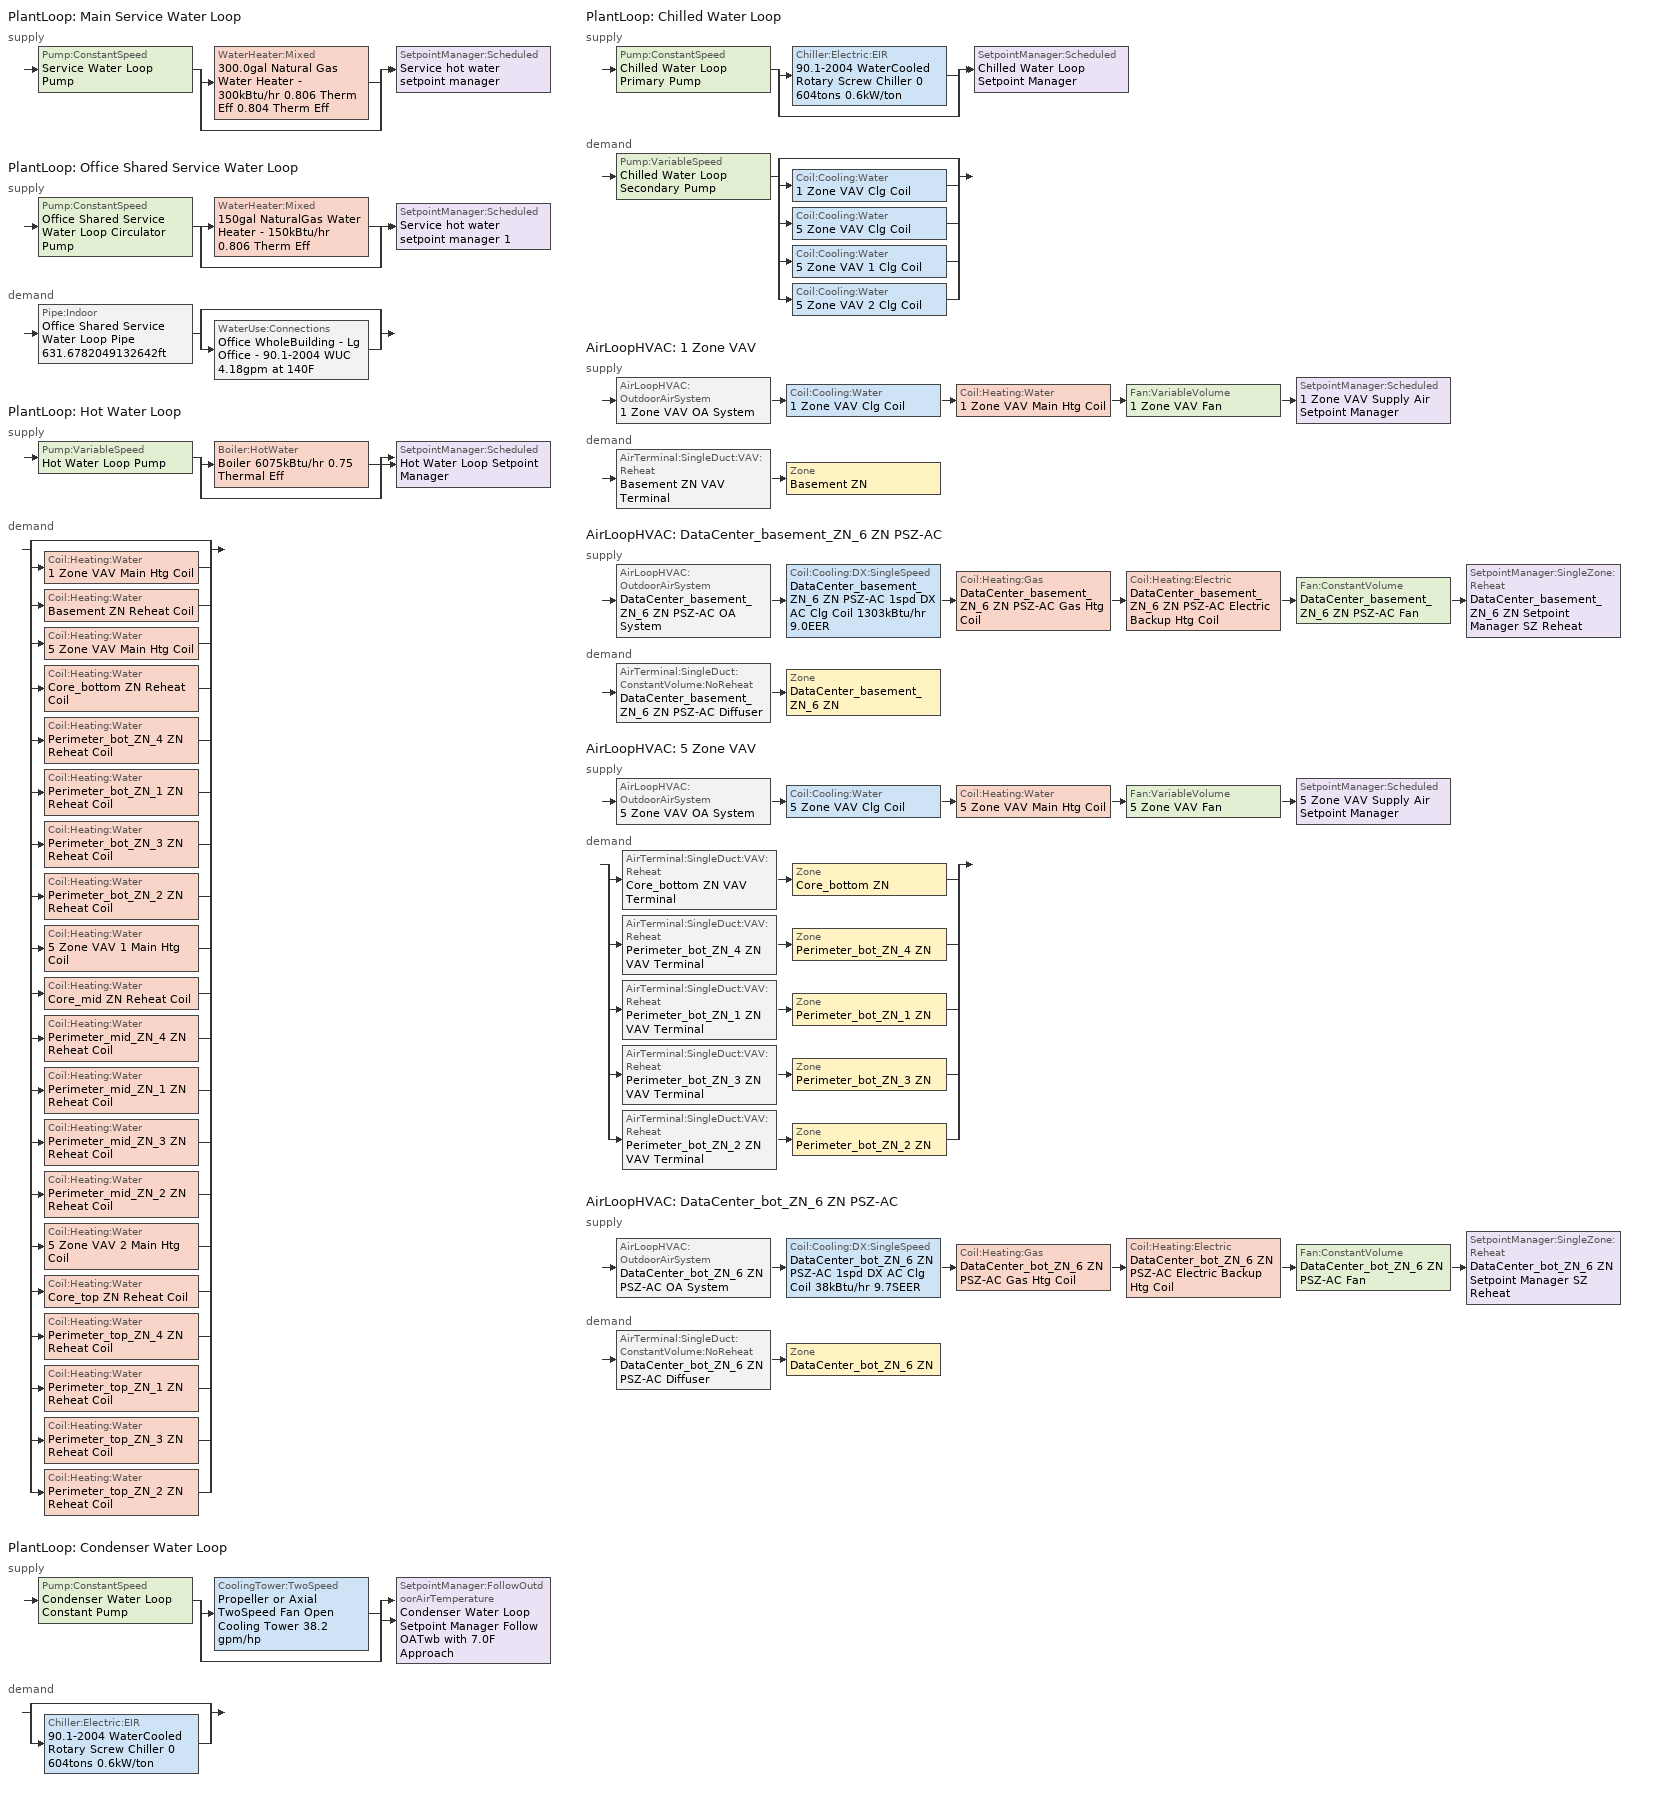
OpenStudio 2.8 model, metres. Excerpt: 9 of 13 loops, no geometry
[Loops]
PlantLoop 'Main Service Water Loop'
 supply: Pump:ConstantSpeed 'Service Water Loop Pump' > split
  | WaterHeater:Mixed '300.0gal Natural Gas Water Heater - 300kBtu/hr 0.806 Therm Eff 0.804 Therm Eff'
  | bypass
  join > SetpointManager:Scheduled 'Service hot water setpoint manager'
PlantLoop 'Office Shared Service Water Loop'
 supply: Pump:ConstantSpeed 'Office Shared Service Water Loop Circulator Pump' > split
  | WaterHeater:Mixed '150gal NaturalGas Water Heater - 150kBtu/hr 0.806 Therm Eff'
  | bypass
  join > SetpointManager:Scheduled 'Service hot water setpoint manager 1'
 demand: Pipe:Indoor 'Office Shared Service Water Loop Pipe 631.6782049132642ft' > split
  | bypass
  | WaterUse:Connections 'Office WholeBuilding - Lg Office - 90.1-2004 WUC 4.18gpm at 140F'
PlantLoop 'Hot Water Loop'
 supply: Pump:VariableSpeed 'Hot Water Loop Pump' > split
  | Boiler:HotWater 'Boiler 6075kBtu/hr 0.75 Thermal Eff'
  | bypass
  join > SetpointManager:Scheduled 'Hot Water Loop Setpoint Manager'
 demand: split
  | bypass
  | Coil:Heating:Water '1 Zone VAV Main Htg Coil'
  | Coil:Heating:Water 'Basement ZN Reheat Coil'
  | Coil:Heating:Water '5 Zone VAV Main Htg Coil'
  | Coil:Heating:Water 'Core_bottom ZN Reheat Coil'
  | Coil:Heating:Water 'Perimeter_bot_ZN_4 ZN Reheat Coil'
  | Coil:Heating:Water 'Perimeter_bot_ZN_1 ZN Reheat Coil'
  | Coil:Heating:Water 'Perimeter_bot_ZN_3 ZN Reheat Coil'
  | Coil:Heating:Water 'Perimeter_bot_ZN_2 ZN Reheat Coil'
  | Coil:Heating:Water '5 Zone VAV 1 Main Htg Coil'
  | Coil:Heating:Water 'Core_mid ZN Reheat Coil'
  | Coil:Heating:Water 'Perimeter_mid_ZN_4 ZN Reheat Coil'
  | Coil:Heating:Water 'Perimeter_mid_ZN_1 ZN Reheat Coil'
  | Coil:Heating:Water 'Perimeter_mid_ZN_3 ZN Reheat Coil'
  | Coil:Heating:Water 'Perimeter_mid_ZN_2 ZN Reheat Coil'
  | Coil:Heating:Water '5 Zone VAV 2 Main Htg Coil'
  | Coil:Heating:Water 'Core_top ZN Reheat Coil'
  | Coil:Heating:Water 'Perimeter_top_ZN_4 ZN Reheat Coil'
  | Coil:Heating:Water 'Perimeter_top_ZN_1 ZN Reheat Coil'
  | Coil:Heating:Water 'Perimeter_top_ZN_3 ZN Reheat Coil'
  | Coil:Heating:Water 'Perimeter_top_ZN_2 ZN Reheat Coil'
PlantLoop 'Condenser Water Loop'
 supply: Pump:ConstantSpeed 'Condenser Water Loop Constant Pump' > split
  | CoolingTower:TwoSpeed 'Propeller or Axial TwoSpeed Fan Open Cooling Tower 38.2 gpm/hp'
  | bypass
  join > SetpointManager:FollowOutdoorAirTemperature 'Condenser Water Loop Setpoint Manager Follow OATwb with 7.0F Approach'
 demand: split
  | bypass
  | Chiller:Electric:EIR '90.1-2004 WaterCooled  Rotary Screw Chiller 0 604tons 0.6kW/ton'
PlantLoop 'Chilled Water Loop'
 supply: Pump:ConstantSpeed 'Chilled Water Loop Primary Pump' > split
  | Chiller:Electric:EIR '90.1-2004 WaterCooled  Rotary Screw Chiller 0 604tons 0.6kW/ton'
  | bypass
  join > SetpointManager:Scheduled 'Chilled Water Loop Setpoint Manager'
 demand: Pump:VariableSpeed 'Chilled Water Loop Secondary Pump' > split
  | bypass
  | Coil:Cooling:Water '1 Zone VAV Clg Coil'
  | Coil:Cooling:Water '5 Zone VAV Clg Coil'
  | Coil:Cooling:Water '5 Zone VAV 1 Clg Coil'
  | Coil:Cooling:Water '5 Zone VAV 2 Clg Coil'
AirLoopHVAC '1 Zone VAV'
 supply: AirLoopHVAC:OutdoorAirSystem '1 Zone VAV OA System' > Coil:Cooling:Water '1 Zone VAV Clg Coil' > Coil:Heating:Water '1 Zone VAV Main Htg Coil' > Fan:VariableVolume '1 Zone VAV Fan' > SetpointManager:Scheduled '1 Zone VAV Supply Air Setpoint Manager'
 demand: AirTerminal:SingleDuct:VAV:Reheat 'Basement ZN VAV Terminal' > Zone 'Basement ZN'
AirLoopHVAC 'DataCenter_basement_ZN_6 ZN PSZ-AC'
 supply: AirLoopHVAC:OutdoorAirSystem 'DataCenter_basement_ZN_6 ZN PSZ-AC OA System' > Coil:Cooling:DX:SingleSpeed 'DataCenter_basement_ZN_6 ZN PSZ-AC 1spd DX AC Clg Coil 1303kBtu/hr 9.0EER' > Coil:Heating:Gas 'DataCenter_basement_ZN_6 ZN PSZ-AC Gas Htg Coil' > Coil:Heating:Electric 'DataCenter_basement_ZN_6 ZN PSZ-AC Electric Backup Htg Coil' > Fan:ConstantVolume 'DataCenter_basement_ZN_6 ZN PSZ-AC Fan' > SetpointManager:SingleZone:Reheat 'DataCenter_basement_ZN_6 ZN Setpoint Manager SZ Reheat'
 demand: AirTerminal:SingleDuct:ConstantVolume:NoReheat 'DataCenter_basement_ZN_6 ZN PSZ-AC Diffuser' > Zone 'DataCenter_basement_ZN_6 ZN'
AirLoopHVAC '5 Zone VAV'
 supply: AirLoopHVAC:OutdoorAirSystem '5 Zone VAV OA System' > Coil:Cooling:Water '5 Zone VAV Clg Coil' > Coil:Heating:Water '5 Zone VAV Main Htg Coil' > Fan:VariableVolume '5 Zone VAV Fan' > SetpointManager:Scheduled '5 Zone VAV Supply Air Setpoint Manager'
 demand: split
  | AirTerminal:SingleDuct:VAV:Reheat 'Core_bottom ZN VAV Terminal' > Zone 'Core_bottom ZN'
  | AirTerminal:SingleDuct:VAV:Reheat 'Perimeter_bot_ZN_4 ZN VAV Terminal' > Zone 'Perimeter_bot_ZN_4 ZN'
  | AirTerminal:SingleDuct:VAV:Reheat 'Perimeter_bot_ZN_1 ZN VAV Terminal' > Zone 'Perimeter_bot_ZN_1 ZN'
  | AirTerminal:SingleDuct:VAV:Reheat 'Perimeter_bot_ZN_3 ZN VAV Terminal' > Zone 'Perimeter_bot_ZN_3 ZN'
  | AirTerminal:SingleDuct:VAV:Reheat 'Perimeter_bot_ZN_2 ZN VAV Terminal' > Zone 'Perimeter_bot_ZN_2 ZN'
AirLoopHVAC 'DataCenter_bot_ZN_6 ZN PSZ-AC'
 supply: AirLoopHVAC:OutdoorAirSystem 'DataCenter_bot_ZN_6 ZN PSZ-AC OA System' > Coil:Cooling:DX:SingleSpeed 'DataCenter_bot_ZN_6 ZN PSZ-AC 1spd DX AC Clg Coil 38kBtu/hr 9.7SEER' > Coil:Heating:Gas 'DataCenter_bot_ZN_6 ZN PSZ-AC Gas Htg Coil' > Coil:Heating:Electric 'DataCenter_bot_ZN_6 ZN PSZ-AC Electric Backup Htg Coil' > Fan:ConstantVolume 'DataCenter_bot_ZN_6 ZN PSZ-AC Fan' > SetpointManager:SingleZone:Reheat 'DataCenter_bot_ZN_6 ZN Setpoint Manager SZ Reheat'
 demand: AirTerminal:SingleDuct:ConstantVolume:NoReheat 'DataCenter_bot_ZN_6 ZN PSZ-AC Diffuser' > Zone 'DataCenter_bot_ZN_6 ZN'
[Material] Roughness=Smooth; Thermal Absorptance=0.9; Solar Absorptance=0.7; Visible Absorptance=0.7
Name | Thickness {m} | Conductivity {W/m-K} | Density {kg/m3} | Specific Heat {J/kg-K}
Copper pipe 0.75in type L | 0.001143 | 386 | 8906.27 | 385.1856
Fiberglass batt 0.5in | 0.0127 | 0.0663448 | 11.2129 | 837.36
[Construction]
Copper pipe 0.75in type L with 0.5in fiberglass batt: Fiberglass batt 0.5in, Copper pipe 0.75in type L
[Sizing:Zone] Zone Cooling Design Supply Air Temperature Input Method=SupplyAirTemperature; Zone Cooling Design Supply Air Temperature {C}=12.7778; Zone Cooling Design Supply Air Temperature Difference {deltaC}=11.11; Zone Heating Design Supply Air Temperature Input Method=SupplyAirTemperature; Zone Heating Design Supply Air Temperature Difference {deltaC}=11.11; Zone Cooling Design Supply Air Humidity Ratio {kg-H2O/kg-air}=0.0085; Zone Heating Design Supply Air Humidity Ratio {kg-H2O/kg-air}=0.008; Heating Design Air Flow Method=DesignDay; Account for Dedicated Outdoor Air System=No; Dedicated Outdoor Air System Control Strategy=NeutralSupplyAir; Dedicated Outdoor Air Low Setpoint Temperature for Design {C}=autosize; Dedicated Outdoor Air High Setpoint Temperature for Design {C}=autosize
Name | Zone Heating Design Supply Air Temperature {C} | Cooling Design Air Flow Method
DataCenter_bot_ZN_6 ZN; DataCenter_basement_ZN_6 ZN | 50 | DesignDay
Core_bottom ZN; Perimeter_bot_ZN_1 ZN; Basement ZN; Perimeter_bot_ZN_3 ZN; Perimeter_bot_ZN_4 ZN; Perimeter_bot_ZN_2 ZN | 40 | DesignDayWithLimit
[Zone equipment]
DataCenter_bot_ZN_6 ZN: DataCenter_bot_ZN_6 ZN PSZ-AC Diffuser
Core_bottom ZN: Core_bottom ZN VAV Terminal
Perimeter_bot_ZN_1 ZN: Perimeter_bot_ZN_1 ZN VAV Terminal
Basement ZN: Basement ZN VAV Terminal
DataCenter_basement_ZN_6 ZN: DataCenter_basement_ZN_6 ZN PSZ-AC Diffuser
Perimeter_bot_ZN_3 ZN: Perimeter_bot_ZN_3 ZN VAV Terminal
Perimeter_bot_ZN_4 ZN: Perimeter_bot_ZN_4 ZN VAV Terminal
Perimeter_bot_ZN_2 ZN: Perimeter_bot_ZN_2 ZN VAV Terminal
[PlantLoop] Glycol Concentration=0; Plant Loop Volume {m3}=Autocalculate; Load Distribution Scheme=Optimal
Name | Maximum Loop Temperature {C} | Minimum Loop Temperature {C} | Fluid Type | Common Pipe Simulation
Main Service Water Loop; Office Shared Service Water Loop | 60 | 10
Hot Water Loop |  | 10 | Water
Condenser Water Loop | 80 | 5
Chilled Water Loop | 40 | 1 |  | CommonPipe
[Sizing:Plant] Sizing Option=NonCoincident; Zone Timesteps in Averaging Window=1; Coincident Sizing Factor Mode=None
Name | Loop Type | Design Loop Exit Temperature {C} | Loop Design Temperature Difference {deltaC}
Main Service Water Loop; Office Shared Service Water Loop | Heating | 60 | 5
Hot Water Loop | Heating | 82.2222 | 11.1111
Condenser Water Loop | Condenser | 29.4444 | 5.55556
Chilled Water Loop | Cooling | 6.66667 | 5.61111
[SetpointManager:Scheduled] Control Variable=Temperature
Name | Schedule | Setpoint Node or NodeList
Service hot water setpoint manager | Service Water Loop Temp - 140F | Main Service Water Loop Supply Outlet Node
Service hot water setpoint manager 1 | Service Water Loop Temp - 140F 1 | Office Shared Service Water Loop Supply Outlet Node
Hot Water Loop Setpoint Manager | Hot Water Loop Temp - 180F 1 | Hot Water Loop Supply Outlet Node
Chilled Water Loop Setpoint Manager | Chilled Water Loop Temp - 44F 1 | Chilled Water Loop Supply Outlet Node
1 Zone VAV Supply Air Setpoint Manager | Supply Air Temp - 55.0F | 1 Zone VAV Supply Outlet Node
5 Zone VAV Supply Air Setpoint Manager | Supply Air Temp - 55.0F 1 | 5 Zone VAV Supply Outlet Node
[Pump:ConstantSpeed] Rated Flow Rate {m3/s}=autosize; Rated Power Consumption {W}=autosize; Fraction of Motor Inefficiencies to Fluid Stream=0; Pump Control Type=Intermittent; Design Power Sizing Method=PowerPerFlowPerPressure; Design Electric Power per Unit Flow Rate {W/(m3/s)}=348701.1; Design Shaft Power per Unit Flow Rate per Unit Head {W-s/m3-Pa}=1.28205
Name | Rated Pump Head {Pa} | Motor Efficiency
Service Water Loop Pump | 29891 | 1
Office Shared Service Water Loop Circulator Pump | 29890.7 | 0.825
Condenser Water Loop Constant Pump | 148557 | 0.924
Chilled Water Loop Primary Pump | 44836 | 0.895
[WaterHeater:Mixed] Deadband Temperature Difference {deltaC}=2; Heater Control Type=Cycle; Heater Fuel Type=NaturalGas; Off Cycle Parasitic Fuel Type=NaturalGas; Off Cycle Parasitic Heat Fraction to Tank=0; On Cycle Parasitic Fuel Type=NaturalGas; On Cycle Parasitic Heat Fraction to Tank=0; Ambient Temperature Indicator=Schedule; Use Side Effectiveness=1; Source Side Effectiveness=1; Use Side Design Flow Rate {m3/s}=autosize; Source Side Design Flow Rate {m3/s}=autosize; Indirect Water Heating Recovery Time {hr}=1.5; Source Side Flow Control Mode=IndirectHeatPrimarySetpoint
Name | Tank Volume {m3} | Setpoint Temperature Schedule | Maximum Temperature Limit {C} | Heater Maximum Capacity {W} | Heater Thermal Efficiency | Off Cycle Parasitic Fuel Consumption Rate {W} | On Cycle Parasitic Fuel Consumption Rate {W} | Ambient Temperature Schedule | Off Cycle Loss Coefficient to Ambient Temperature {W/K} | On Cycle Loss Coefficient to Ambient Temperature {W/K}
300.0gal Natural Gas Water Heater - 300kBtu/hr 0.806 Therm Eff 0.804 Therm Eff | 1.13562 | Service Water Loop Temp - 140F | 82.2222 | 87921.3 | 0.803984 | 2770.99 | 2770.99 | Water Heater Ambient Temp Schedule - 70F | 11.2595 | 11.2595
150gal NaturalGas Water Heater - 150kBtu/hr 0.806 Therm Eff | 0.568112 | Service Water Loop Temp - 140F 1 | 60 | 43983.9 | 0.806244 | 0 | 0 | Water Heater Ambient Temp Schedule - 71.6f | 8.82697 | 8.82697
[WaterUse:Connections]
Office WholeBuilding - Lg Office - 90.1-2004 WUC 4.18gpm at 140F: Water Use Equipment Name 1=Office WholeBuilding - Lg Office - 90.1-2004 Service Water Use 4.18gpm at 140F
[WaterUse:Equipment:Definition]
Office WholeBuilding - Lg Office - 90.1-2004 Service Water Use Def 4.18gpm: Peak Flow Rate {m3/s}=0.000263674; Target Temperature Schedule=Mixed Water At Faucet Temp - 140F 3; Sensible Fraction Schedule=Fraction Sensible - 0.2; Latent Fraction Schedule=Fraction Latent - 0.05
[WaterUse:Equipment]
Office WholeBuilding - Lg Office - 90.1-2004 Service Water Use 4.18gpm at 140F: Water Use Equipment Definition=Office WholeBuilding - Lg Office - 90.1-2004 Service Water Use Def 4.18gpm; Flow Rate Fraction Schedule=OfficeLarge BLDG_SWH_SCH
[Pipe:Indoor]
Office Shared Service Water Loop Pipe 631.6782049132642ft: Construction=Copper pipe 0.75in type L with 0.5in fiberglass batt; Environment Type=Schedule; Ambient Temperature Schedule=Office Shared Service Water Loop Piping Air Temp - 70F; Ambient Air Velocity Schedule=Office Shared Service Water Loop Piping Air Velocity - 0.67mph; Pipe Inside Diameter {m}=0.019939; Pipe Length {m}=192.536
[Pump:VariableSpeed] Pump Control Type=Intermittent; Skin Loss Radiative Fraction=0.5; Design Power Sizing Method=PowerPerFlowPerPressure; Design Electric Power per Unit Flow Rate {W/(m3/s)}=348701.1; Design Shaft Power per Unit Flow Rate per Unit Head {W-s/m3-Pa}=1.28205; Design Minimum Flow Rate Fraction=0
Name | Rated Pump Head {Pa} | Motor Efficiency | Fraction of Motor Inefficiencies to Fluid Stream | Coefficient 1 of the Part Load Performance Curve | Coefficient 2 of the Part Load Performance Curve | Coefficient 3 of the Part Load Performance Curve | Coefficient 4 of the Part Load Performance Curve
Hot Water Loop Pump | 179344 | 0.91
Chilled Water Loop Secondary Pump | 134508 | 0.924 | 0 | 0 | 0.0205 | 0.4101 | 0.5753
[Boiler:HotWater]
Boiler 6075kBtu/hr 0.75 Thermal Eff: Fuel Type=NaturalGas; Nominal Thermal Efficiency=0.75; Efficiency Curve Temperature Evaluation Variable=LeavingBoiler; Normalized Boiler Efficiency Curve=Boiler with No Minimum Turndown; Design Water Outlet Temperature {C}=82.2222; Minimum Part Load Ratio=0; Maximum Part Load Ratio=1.2; Optimum Part Load Ratio=1; Water Outlet Upper Temperature Limit {C}=95; Boiler Flow Mode=LeavingSetpointModulated; Parasitic Electric Load {W}=0; Sizing Factor=1
[SetpointManager:FollowOutdoorAirTemperature]
Condenser Water Loop Setpoint Manager Follow OATwb with 7.0F Approach: Control Variable=Temperature; Reference Temperature Type=OutdoorAirWetBulb; Offset Temperature Difference {deltaC}=3.88889; Maximum Setpoint Temperature {C}=29.4444; Minimum Setpoint Temperature {C}=21.1111; Setpoint Node or NodeList=Condenser Water Loop Supply Outlet Node
[CoolingTower:TwoSpeed]
Propeller or Axial TwoSpeed Fan Open Cooling Tower 38.2 gpm/hp: Design Water Flow Rate {m3/s}=autosize; High Fan Speed Air Flow Rate {m3/s}=autosize; High Fan Speed Fan Power {W}=32398.4; High Fan Speed U-Factor Times Area Value {W/K}=autosize; Low Fan Speed Air Flow Rate {m3/s}=AutoSize; Low Fan Speed Fan Power {W}=9719.51; Low Fan Speed U-Factor Times Area Value {W/K}=AutoSize; Number of Cells=1; Sizing Factor=1; Design Inlet Air Dry-Bulb Temperature {C}=35; Design Inlet Air Wet-Bulb Temperature {C}=25.6; Design Approach Temperature {deltaC}=autosize; Design Range Temperature {deltaC}=autosize
[Chiller:Electric:EIR]
90.1-2004 WaterCooled  Rotary Screw Chiller 0 604tons 0.6kW/ton: Reference Capacity {W}=Autosize; Reference COP {W/W}=5.50391; Reference Leaving Chilled Water Temperature {C}=6.66667; Reference Entering Condenser Fluid Temperature {C}=35; Cooling Capacity Function of Temperature Curve=ChlrWtrPosDispPathAAllQRatio_fTchwsTcwsSI; Electric Input to Cooling Output Ratio Function of Temperature Curve=ChlrWtrPosDispPathAAllEIRRatio_fTchwsTcwsSI; Electric Input to Cooling Output Ratio Function of Part Load Ratio Curve=ChlrWtrPosDispPathAAllEIRRatio_fQRatio; Minimum Part Load Ratio=0.15; Maximum Part Load Ratio=1; Optimum Part Load Ratio=1; Minimum Unloading Ratio=0.25; Condenser Type=WaterCooled; Leaving Chilled Water Lower Temperature Limit {C}=2.22222; Chiller Flow Mode=ConstantFlow; Design Heat Recovery Water Flow Rate {m3/s}=0; Sizing Factor=1; Basin Heater Capacity {W/K}=0; Basin Heater Setpoint Temperature {C}=10
[AirLoopHVAC] Design Supply Air Flow Rate {m3/s}=AutoSize
Name | Availability Schedule
1 Zone VAV | 1 Zone VAV Occ Sch
DataCenter_basement_ZN_6 ZN PSZ-AC | DataCenter_basement_ZN_6 ZN PSZ-AC Occ Sch
5 Zone VAV | 5 Zone VAV Occ Sch
DataCenter_bot_ZN_6 ZN PSZ-AC | DataCenter_bot_ZN_6 ZN PSZ-AC Occ Sch
[Sizing:System] Type of Load to Size On=Sensible; Preheat Design Temperature {C}=7.22222; Preheat Design Humidity Ratio {kg-H2O/kg-Air}=0.008; Precool Design Temperature {C}=12.7778; Precool Design Humidity Ratio {kg-H2O/kg-Air}=0.008; Central Cooling Design Supply Air Temperature {C}=12.7778; Sizing Option=Coincident; 100% Outdoor Air in Cooling=No; 100% Outdoor Air in Heating=No; Central Cooling Design Supply Air Humidity Ratio {kg-H2O/kg-Air}=0.0085; Central Heating Design Supply Air Humidity Ratio {kg-H2O/kg-Air}=0.008; Cooling Design Air Flow Method=DesignDay; Cooling Design Air Flow Rate {m3/s}=0; Heating Design Air Flow Method=DesignDay; Heating Design Air Flow Rate {m3/s}=0; System Outdoor Air Method=ZoneSum; Zone Maximum Outdoor Air Fraction=1; Cooling Supply Air Flow Rate Per Floor Area {m3/s-m2}=0.00996765; Cooling Fraction of Autosized Cooling Supply Air Flow Rate=1; Cooling Supply Air Flow Rate Per Unit Cooling Capacity {m3/s-W}=3.94755e-05; Heating Supply Air Flow Rate Per Floor Area {m3/s-m2}=0.00996765; Heating Fraction of Autosized Heating Supply Air Flow Rate=1; Heating Fraction of Autosized Cooling Supply Air Flow Rate=1; Heating Supply Air Flow Rate Per Unit Heating Capacity {m3/s-W}=3.15882e-05; Cooling Design Capacity Method=CoolingDesignCapacity; Cooling Design Capacity {W}=autosize; Cooling Design Capacity Per Floor Area {W/m2}=234.7; Fraction of Autosized Cooling Design Capacity=1; Heating Design Capacity Method=HeatingDesignCapacity; Heating Design Capacity {W}=autosize; Heating Design Capacity Per Floor Area {W/m2}=157; Fraction of Autosized Heating Design Capacity=1; Central Cooling Capacity Control Method=OnOff
Name | Design Outdoor Air Flow Rate {m3/s} | Central Heating Maximum System Air Flow Ratio | Central Heating Design Supply Air Temperature {C}
1 Zone VAV | Autosize | 0.3 | 12.7778
DataCenter_basement_ZN_6 ZN PSZ-AC; DataCenter_bot_ZN_6 ZN PSZ-AC | Autosize | 1 | 50
5 Zone VAV | 2.98611 | 0.3 | 12.7778
[Fan:VariableVolume] Availability Schedule=Always On Discrete; Maximum Flow Rate {m3/s}=Autosize; Fan Power Minimum Flow Rate Input Method=Fraction; Fan Power Minimum Air Flow Rate {m3/s}=0; Motor In Airstream Fraction=1; Fan Power Coefficient 5=0
Name | Fan Total Efficiency | Pressure Rise {Pa} | Fan Power Minimum Flow Fraction | Motor Efficiency | Fan Power Coefficient 1 | Fan Power Coefficient 2 | Fan Power Coefficient 3 | Fan Power Coefficient 4
1 Zone VAV Fan | 0.56875 | 996.356 | 0.1 | 0.875 | 0.027828 | 0.026583 | -0.087069 | 1.03092
5 Zone VAV Fan | 0.6006 | 1574.24 | 0.25 | 0.924 | 0.04076 | 0.0881 | -0.0729 | 0.9437
[Coil:Heating:Water] Availability Schedule=Always On Discrete; Rated Inlet Water Temperature {C}=82.2222; Rated Outlet Water Temperature {C}=71.1111
Name | Rated Inlet Air Temperature {C} | Rated Outlet Air Temperature {C}
1 Zone VAV Main Htg Coil; 5 Zone VAV Main Htg Coil; 5 Zone VAV 1 Main Htg Coil; 5 Zone VAV 2 Main Htg Coil | 7.22222 | 12.7778
Basement ZN Reheat Coil; Core_bottom ZN Reheat Coil; Perimeter_bot_ZN_4 ZN Reheat Coil; Perimeter_bot_ZN_1 ZN Reheat Coil; Perimeter_bot_ZN_3 ZN Reheat Coil; Perimeter_bot_ZN_2 ZN Reheat Coil; Core_mid ZN Reheat Coil; Perimeter_mid_ZN_4 ZN Reheat Coil; Perimeter_mid_ZN_1 ZN Reheat Coil; Perimeter_mid_ZN_3 ZN Reheat Coil; Perimeter_mid_ZN_2 ZN Reheat Coil; Core_top ZN Reheat Coil; Perimeter_top_ZN_4 ZN Reheat Coil; Perimeter_top_ZN_1 ZN Reheat Coil; Perimeter_top_ZN_3 ZN Reheat Coil; Perimeter_top_ZN_2 ZN Reheat Coil | 12.7778 | 40
[Controller:WaterCoil] Minimum Actuated Flow {m3/s}=0
Name | Water Coil | Action | Controller Convergence Tolerance {deltaC}
1 Zone VAV Main Htg Coil Controller | 1 Zone VAV Main Htg Coil | Normal | 0.0001
1 Zone VAV Clg Coil Controller | 1 Zone VAV Clg Coil | Reverse
Basement ZN Reheat Coil Controller | Basement ZN Reheat Coil | Normal | 0.0001
5 Zone VAV Main Htg Coil Controller | 5 Zone VAV Main Htg Coil | Normal | 0.0001
5 Zone VAV Clg Coil Controller | 5 Zone VAV Clg Coil | Reverse
Core_bottom ZN Reheat Coil Controller | Core_bottom ZN Reheat Coil | Normal | 0.0001
Perimeter_bot_ZN_4 ZN Reheat Coil Controller | Perimeter_bot_ZN_4 ZN Reheat Coil | Normal | 0.0001
Perimeter_bot_ZN_1 ZN Reheat Coil Controller | Perimeter_bot_ZN_1 ZN Reheat Coil | Normal | 0.0001
Perimeter_bot_ZN_3 ZN Reheat Coil Controller | Perimeter_bot_ZN_3 ZN Reheat Coil | Normal | 0.0001
Perimeter_bot_ZN_2 ZN Reheat Coil Controller | Perimeter_bot_ZN_2 ZN Reheat Coil | Normal | 0.0001
5 Zone VAV 1 Main Htg Coil Controller | 5 Zone VAV 1 Main Htg Coil | Normal | 0.0001
5 Zone VAV 1 Clg Coil Controller | 5 Zone VAV 1 Clg Coil | Reverse
Core_mid ZN Reheat Coil Controller | Core_mid ZN Reheat Coil | Normal | 0.0001
Perimeter_mid_ZN_4 ZN Reheat Coil Controller | Perimeter_mid_ZN_4 ZN Reheat Coil | Normal | 0.0001
Perimeter_mid_ZN_1 ZN Reheat Coil Controller | Perimeter_mid_ZN_1 ZN Reheat Coil | Normal | 0.0001
Perimeter_mid_ZN_3 ZN Reheat Coil Controller | Perimeter_mid_ZN_3 ZN Reheat Coil | Normal | 0.0001
Perimeter_mid_ZN_2 ZN Reheat Coil Controller | Perimeter_mid_ZN_2 ZN Reheat Coil | Normal | 0.0001
5 Zone VAV 2 Main Htg Coil Controller | 5 Zone VAV 2 Main Htg Coil | Normal | 0.0001
5 Zone VAV 2 Clg Coil Controller | 5 Zone VAV 2 Clg Coil | Reverse
Core_top ZN Reheat Coil Controller | Core_top ZN Reheat Coil | Normal | 0.0001
Perimeter_top_ZN_4 ZN Reheat Coil Controller | Perimeter_top_ZN_4 ZN Reheat Coil | Normal | 0.0001
Perimeter_top_ZN_1 ZN Reheat Coil Controller | Perimeter_top_ZN_1 ZN Reheat Coil | Normal | 0.0001
Perimeter_top_ZN_3 ZN Reheat Coil Controller | Perimeter_top_ZN_3 ZN Reheat Coil | Normal | 0.0001
Perimeter_top_ZN_2 ZN Reheat Coil Controller | Perimeter_top_ZN_2 ZN Reheat Coil | Normal | 0.0001
[Coil:Cooling:Water] Availability Schedule=Always On Discrete; Design Inlet Water Temperature {C}=Autosize; Heat Exchanger Configuration=CrossFlow
1 Zone VAV Clg Coil; 5 Zone VAV Clg Coil; 5 Zone VAV 1 Clg Coil; 5 Zone VAV 2 Clg Coil
[Controller:OutdoorAir] Minimum Outdoor Air Flow Rate {m3/s}=autosize; Maximum Outdoor Air Flow Rate {m3/s}=Autosize; Economizer Control Action Type=ModulateFlow; Lockout Type=LockoutWithCompressor; Minimum Limit Type=FixedMinimum; High Humidity Control=No; Heat Recovery Bypass Control Type=BypassWhenWithinEconomizerLimits
Name | Economizer Control Type | Minimum Outdoor Air Schedule | Controller Mechanical Ventilation | Economizer Maximum Limit Dry-Bulb Temperature {C} | Economizer Maximum Limit Enthalpy {J/kg}
1 Zone VAV OA Controller | DifferentialDryBulb | 1 Zone VAV Occ Sch | 1 Zone VAV Vent Controller
DataCenter_basement_ZN_6 ZN PSZ-AC OA System Controller | DifferentialDryBulb | DataCenter_basement_ZN_6 ZN PSZ-AC Occ Sch | Controller Mechanical Ventilation 1
5 Zone VAV OA Controller | DifferentialDryBulb | 5 Zone VAV Occ Sch | 5 Zone VAV Vent Controller
DataCenter_bot_ZN_6 ZN PSZ-AC OA System Controller | NoEconomizer | DataCenter_bot_ZN_6 ZN PSZ-AC Occ Sch | Controller Mechanical Ventilation 2 | 28 | 64000
[Controller:MechanicalVentilation] Availability Schedule=Always On Discrete
Name | System Outdoor Air Method
1 Zone VAV Vent Controller | VentilationRateProcedure
Controller Mechanical Ventilation 1; 5 Zone VAV Vent Controller; Controller Mechanical Ventilation 2 | ZoneSum
[AirLoopHVAC:OutdoorAirSystem]
Name | Controller
1 Zone VAV OA System | 1 Zone VAV OA Controller
DataCenter_basement_ZN_6 ZN PSZ-AC OA System | DataCenter_basement_ZN_6 ZN PSZ-AC OA System Controller
5 Zone VAV OA System | 5 Zone VAV OA Controller
DataCenter_bot_ZN_6 ZN PSZ-AC OA System | DataCenter_bot_ZN_6 ZN PSZ-AC OA System Controller
[AirTerminal:SingleDuct:VAV:Reheat] Availability Schedule=Always On Discrete; Maximum Air Flow Rate {m3/s}=AutoSize; Zone Minimum Air Flow Input Method=Constant; Fixed Minimum Air Flow Rate {m3/s}=0; Maximum Hot Water or Steam Flow Rate {m3/s}=AutoSize; Minimum Hot Water or Steam Flow Rate {m3/s}=0; Convergence Tolerance=0.001; Damper Heating Action=Normal; Maximum Flow per Zone Floor Area During Reheat {m3/s-m2}=AutoSize; Maximum Flow Fraction During Reheat=0.5; Maximum Reheat Air Temperature {C}=40; Control For Outdoor Air=No
Name | Constant Minimum Air Flow Fraction | Reheat Coil
Basement ZN VAV Terminal | 0.3 | Basement ZN Reheat Coil
Core_bottom ZN VAV Terminal | 0.482098 | Core_bottom ZN Reheat Coil
Perimeter_bot_ZN_4 ZN VAV Terminal | 0.3 | Perimeter_bot_ZN_4 ZN Reheat Coil
Perimeter_bot_ZN_1 ZN VAV Terminal | 0.3 | Perimeter_bot_ZN_1 ZN Reheat Coil
Perimeter_bot_ZN_3 ZN VAV Terminal | 0.3 | Perimeter_bot_ZN_3 ZN Reheat Coil
Perimeter_bot_ZN_2 ZN VAV Terminal | 0.3 | Perimeter_bot_ZN_2 ZN Reheat Coil
[SetpointManager:SingleZone:Reheat] Minimum Supply Air Temperature {C}=12.7778; Maximum Supply Air Temperature {C}=50
Name | Control Zone | Setpoint Node or NodeList
DataCenter_basement_ZN_6 ZN Setpoint Manager SZ Reheat | DataCenter_basement_ZN_6 ZN | DataCenter_basement_ZN_6 ZN PSZ-AC Supply Outlet Node
DataCenter_bot_ZN_6 ZN Setpoint Manager SZ Reheat | DataCenter_bot_ZN_6 ZN | DataCenter_bot_ZN_6 ZN PSZ-AC Supply Outlet Node
[Fan:ConstantVolume] Availability Schedule=Always On Discrete; Maximum Flow Rate {m3/s}=AutoSize; Motor In Airstream Fraction=1
Name | Fan Total Efficiency | Pressure Rise {Pa} | Motor Efficiency
DataCenter_basement_ZN_6 ZN PSZ-AC Fan | 0.6045 | 1018.77 | 0.93
DataCenter_bot_ZN_6 ZN PSZ-AC Fan | 0.53625 | 622.722 | 0.825
[Coil:Heating:Gas] Availability Schedule=Always On Discrete; Gas Burner Efficiency=0.8; Nominal Capacity {W}=AutoSize; Parasitic Electric Load {W}=0; Parasitic Gas Load {W}=0
DataCenter_basement_ZN_6 ZN PSZ-AC Gas Htg Coil; DataCenter_bot_ZN_6 ZN PSZ-AC Gas Htg Coil
[Coil:Heating:Electric] Availability Schedule=Always On Discrete; Efficiency=1
DataCenter_basement_ZN_6 ZN PSZ-AC Electric Backup Htg Coil; DataCenter_bot_ZN_6 ZN PSZ-AC Electric Backup Htg Coil
[Coil:Cooling:DX:SingleSpeed] Availability Schedule=Always On Discrete; Rated Total Cooling Capacity {W}=autosize; Rated Sensible Heat Ratio=autosize; Rated Air Flow Rate {m3/s}=autosize; Rated Evaporator Fan Power Per Volume Flow Rate {W/(m3/s)}=773.3; Total Cooling Capacity Function of Temperature Curve=CoilClgDXQRatio_fTwbToadbSI; Total Cooling Capacity Function of Flow Fraction Curve=CoilClgDXSnglQRatio_fCFMRatio; Energy Input Ratio Function of Temperature Curve=CoilClgDXEIRRatio_fTwbToadbSI; Energy Input Ratio Function of Flow Fraction Curve=CoilClgDXSnglEIRRatio_fCFMRatio; Part Load Fraction Correlation Curve=CoilClgDXEIRRatio_fQFrac; Condenser Type=AirCooled; Evaporative Condenser Effectiveness=0; Evaporative Condenser Air Flow Rate {m3/s}=Autosize; Evaporative Condenser Pump Rated Power Consumption {W}=Autosize; Crankcase Heater Capacity {W}=0; Maximum Outdoor Dry-Bulb Temperature for Crankcase Heater Operation {C}=0; Basin Heater Capacity {W/K}=0; Basin Heater Setpoint Temperature {C}=10
Name | Rated COP {W/W}
DataCenter_basement_ZN_6 ZN PSZ-AC 1spd DX AC Clg Coil 1303kBtu/hr 9.0EER | 3.13293
DataCenter_bot_ZN_6 ZN PSZ-AC 1spd DX AC Clg Coil 38kBtu/hr 9.7SEER | 3.14722
[AirTerminal:SingleDuct:ConstantVolume:NoReheat] Availability Schedule=Always On Discrete; Maximum Air Flow Rate {m3/s}=AutoSize
DataCenter_basement_ZN_6 ZN PSZ-AC Diffuser; DataCenter_bot_ZN_6 ZN PSZ-AC Diffuser
[Schedule:Ruleset]
Name | Default Day Schedule | Summer Design Day Schedule | Winter Design Day Schedule
Service Water Loop Temp - 140F | Service Water Loop Temp - 140F Default
Water Heater Ambient Temp Schedule - 70F | Water Heater Ambient Temp Schedule - 70F Default
Fraction Sensible - 0.2 | Schedule Day 29
Fraction Latent - 0.05 | Schedule Day 30
OfficeLarge BLDG_SWH_SCH | OfficeLarge BLDG_SWH_SCH Default | OfficeLarge BLDG_SWH_SCH Summer Design Day | OfficeLarge BLDG_SWH_SCH Winter Design Day
Mixed Water At Faucet Temp - 140F 3 | Mixed Water At Faucet Temp - 140F Default
Service Water Loop Temp - 140F 1 | Service Water Loop Temp - 140F Default 1
Water Heater Ambient Temp Schedule - 71.6f | Water Heater Ambient Temp Schedule - 71.6f Default
Office Shared Service Water Loop Piping Air Temp - 70F | Office Shared Service Water Loop Piping Air Temp - 70F Default
Office Shared Service Water Loop Piping Air Velocity - 0.67mph | Office Shared Service Water Loop Piping Air Velocity - 0.67mph Default
Hot Water Loop Temp - 180F 1 | Hot Water Loop Temp - 180F Default 1
Chilled Water Loop Temp - 44F 1 | Chilled Water Loop Temp - 44F Default 1
Supply Air Temp - 55.0F | Supply Air Temp - 55.0F Default
Supply Air Temp - 55.0F 1 | Supply Air Temp - 55.0F Default 1
1 Zone VAV Occ Sch | 1 Zone VAV Occ Sch Default | 1 Zone VAV Occ Sch Summer Design Day | 1 Zone VAV Occ Sch Winter Design Day
5 Zone VAV Occ Sch | 5 Zone VAV Occ Sch Default | 5 Zone VAV Occ Sch Summer Design Day | 5 Zone VAV Occ Sch Winter Design Day
DataCenter_basement_ZN_6 ZN PSZ-AC Occ Sch | DataCenter_basement_ZN_6 ZN PSZ-AC Occ Sch Default | DataCenter_basement_ZN_6 ZN PSZ-AC Occ Sch Summer Design Day | DataCenter_basement_ZN_6 ZN PSZ-AC Occ Sch Winter Design Day
DataCenter_bot_ZN_6 ZN PSZ-AC Occ Sch | DataCenter_bot_ZN_6 ZN PSZ-AC Occ Sch Default | DataCenter_bot_ZN_6 ZN PSZ-AC Occ Sch Summer Design Day | DataCenter_bot_ZN_6 ZN PSZ-AC Occ Sch Winter Design Day
[Schedule:Day]
Service Water Loop Temp - 140F Default; Mixed Water At Faucet Temp - 140F Default; Service Water Loop Temp - 140F Default 1: 24, 0, 60
Water Heater Ambient Temp Schedule - 70F Default; Office Shared Service Water Loop Piping Air Temp - 70F Default: 24, 0, 21.1111
Schedule Day 29: 24, 0, 0.2
Schedule Day 30: 24, 0, 0.05
OfficeLarge BLDG_SWH_SCH Default: 6, 0, 0, 7, 0, 0.07, 11, 0, 0.04, 13, 0, 0.06, 14, 0, 0.09, 15, 0, 0.06, 21, 0, 0.04, 22, 0, 0.07, 24, 0, 0.04
OfficeLarge BLDG_SWH_SCH Summer Design Day; OfficeLarge BLDG_SWH_SCH SmrDsn|Wkdy Day: 6, 0, 0, 7, 0, 0.07, 8, 0, 0.19, 9, 0, 0.35, 10, 0, 0.38, 11, 0, 0.39, 12, 0, 0.47, 13, 0, 0.57, 14, 0, 0.54, 15, 0, 0.34, 16, 0, 0.33, 17, 0, 0.44, 18, 0, 0.26, 19, 0, 0.21, 20, 0, 0.15, 21, 0, 0.17, 22, 0, 0.08, 24, 0, 0.05
OfficeLarge BLDG_SWH_SCH Winter Design Day; OfficeLarge BLDG_SWH_SCH WntrDsn|Sat Day: 6, 0, 0, 7, 0, 0.07, 8, 0, 0.11, 9, 0, 0.15, 10, 0, 0.21, 11, 0, 0.19, 12, 0, 0.23, 13, 0, 0.2, 14, 0, 0.19, 15, 0, 0.15, 16, 0, 0.13, 17, 0, 0.14, 21, 0, 0.07, 22, 0, 0.09, 24, 0, 0.05
Water Heater Ambient Temp Schedule - 71.6f Default: 24, 0, 22
Office Shared Service Water Loop Piping Air Velocity - 0.67mph Default: 24, 0, 0.3
Hot Water Loop Temp - 180F Default 1: 24, 0, 82.2222
Chilled Water Loop Temp - 44F Default 1: 24, 0, 6.66667
Supply Air Temp - 55.0F Default; Supply Air Temp - 55.0F Default 1: 24, 0, 12.7778
1 Zone VAV Occ Sch Default; 1 Zone VAV Occ Sch Winter Design Day; 1 Zone VAV Occ Sch Summer Design Day; 5 Zone VAV Occ Sch Default; 5 Zone VAV Occ Sch Winter Design Day; 5 Zone VAV Occ Sch Summer Design Day; DataCenter_basement_ZN_6 ZN PSZ-AC Occ Sch Default; DataCenter_basement_ZN_6 ZN PSZ-AC Occ Sch Winter Design Day; DataCenter_basement_ZN_6 ZN PSZ-AC Occ Sch Summer Design Day; DataCenter_bot_ZN_6 ZN PSZ-AC Occ Sch Default; DataCenter_bot_ZN_6 ZN PSZ-AC Occ Sch Winter Design Day; DataCenter_bot_ZN_6 ZN PSZ-AC Occ Sch Summer Design Day: 24, 0, 1
1 Zone VAV Occ Sch Monday; 1 Zone VAV Occ Sch Tuesday; 1 Zone VAV Occ Sch Wednesday; 1 Zone VAV Occ Sch Thursday; 1 Zone VAV Occ Sch Friday; 5 Zone VAV Occ Sch Monday; 5 Zone VAV Occ Sch Tuesday; 5 Zone VAV Occ Sch Wednesday; 5 Zone VAV Occ Sch Thursday; 5 Zone VAV Occ Sch Friday: 7, 0, 0, 18, 0, 1, 24, 0, 0
1 Zone VAV Occ Sch Saturday; 5 Zone VAV Occ Sch Saturday: 8, 0, 0, 12, 0, 1, 24, 0, 0
1 Zone VAV Occ Sch Sunday; 5 Zone VAV Occ Sch Sunday; DataCenter_basement_ZN_6 ZN PSZ-AC Occ Sch Monday; DataCenter_basement_ZN_6 ZN PSZ-AC Occ Sch Tuesday; DataCenter_basement_ZN_6 ZN PSZ-AC Occ Sch Wednesday; DataCenter_basement_ZN_6 ZN PSZ-AC Occ Sch Thursday; DataCenter_basement_ZN_6 ZN PSZ-AC Occ Sch Friday; DataCenter_basement_ZN_6 ZN PSZ-AC Occ Sch Saturday; DataCenter_basement_ZN_6 ZN PSZ-AC Occ Sch Sunday; DataCenter_bot_ZN_6 ZN PSZ-AC Occ Sch Monday; DataCenter_bot_ZN_6 ZN PSZ-AC Occ Sch Tuesday; DataCenter_bot_ZN_6 ZN PSZ-AC Occ Sch Wednesday; DataCenter_bot_ZN_6 ZN PSZ-AC Occ Sch Thursday; DataCenter_bot_ZN_6 ZN PSZ-AC Occ Sch Friday; DataCenter_bot_ZN_6 ZN PSZ-AC Occ Sch Saturday; DataCenter_bot_ZN_6 ZN PSZ-AC Occ Sch Sunday: 24, 0, 0
[Schedule:Rule] Date Specification Type=DateRange; Start Month=1; Start Day=1; End Month=12
Name | Schedule Ruleset | Rule Order | Day Schedule | Apply Monday | Apply Tuesday | Apply Wednesday | Apply Thursday | Apply Friday | End Day | Apply Saturday | Apply Sunday
Schedule Rule 17 | OfficeLarge BLDG_SWH_SCH | 1 | OfficeLarge BLDG_SWH_SCH SmrDsn|Wkdy Day | Yes | Yes | Yes | Yes | Yes | 31
Schedule Rule 18 | OfficeLarge BLDG_SWH_SCH | 0 | OfficeLarge BLDG_SWH_SCH WntrDsn|Sat Day |  |  |  |  |  | 31 | Yes
1 Zone VAV Occ Sch Monday Rule | 1 Zone VAV Occ Sch | 6 | 1 Zone VAV Occ Sch Monday | Yes |  |  |  |  | 25
1 Zone VAV Occ Sch Tuesday Rule | 1 Zone VAV Occ Sch | 5 | 1 Zone VAV Occ Sch Tuesday |  | Yes |  |  |  | 26
1 Zone VAV Occ Sch Wednesday Rule | 1 Zone VAV Occ Sch | 4 | 1 Zone VAV Occ Sch Wednesday |  |  | Yes |  |  | 27
1 Zone VAV Occ Sch Thursday Rule | 1 Zone VAV Occ Sch | 3 | 1 Zone VAV Occ Sch Thursday |  |  |  | Yes |  | 28
1 Zone VAV Occ Sch Friday Rule | 1 Zone VAV Occ Sch | 2 | 1 Zone VAV Occ Sch Friday |  |  |  |  | Yes | 29
1 Zone VAV Occ Sch Saturday Rule | 1 Zone VAV Occ Sch | 1 | 1 Zone VAV Occ Sch Saturday |  |  |  |  |  | 30 | Yes
1 Zone VAV Occ Sch Sunday Rule | 1 Zone VAV Occ Sch | 0 | 1 Zone VAV Occ Sch Sunday |  |  |  |  |  | 31 |  | Yes
5 Zone VAV Occ Sch Monday Rule | 5 Zone VAV Occ Sch | 6 | 5 Zone VAV Occ Sch Monday | Yes |  |  |  |  | 25
5 Zone VAV Occ Sch Tuesday Rule | 5 Zone VAV Occ Sch | 5 | 5 Zone VAV Occ Sch Tuesday |  | Yes |  |  |  | 26
5 Zone VAV Occ Sch Wednesday Rule | 5 Zone VAV Occ Sch | 4 | 5 Zone VAV Occ Sch Wednesday |  |  | Yes |  |  | 27
5 Zone VAV Occ Sch Thursday Rule | 5 Zone VAV Occ Sch | 3 | 5 Zone VAV Occ Sch Thursday |  |  |  | Yes |  | 28
5 Zone VAV Occ Sch Friday Rule | 5 Zone VAV Occ Sch | 2 | 5 Zone VAV Occ Sch Friday |  |  |  |  | Yes | 29
5 Zone VAV Occ Sch Saturday Rule | 5 Zone VAV Occ Sch | 1 | 5 Zone VAV Occ Sch Saturday |  |  |  |  |  | 30 | Yes
5 Zone VAV Occ Sch Sunday Rule | 5 Zone VAV Occ Sch | 0 | 5 Zone VAV Occ Sch Sunday |  |  |  |  |  | 31 |  | Yes
DataCenter_basement_ZN_6 ZN PSZ-AC Occ Sch Monday Rule | DataCenter_basement_ZN_6 ZN PSZ-AC Occ Sch | 6 | DataCenter_basement_ZN_6 ZN PSZ-AC Occ Sch Monday | Yes |  |  |  |  | 25
DataCenter_basement_ZN_6 ZN PSZ-AC Occ Sch Tuesday Rule | DataCenter_basement_ZN_6 ZN PSZ-AC Occ Sch | 5 | DataCenter_basement_ZN_6 ZN PSZ-AC Occ Sch Tuesday |  | Yes |  |  |  | 26
DataCenter_basement_ZN_6 ZN PSZ-AC Occ Sch Wednesday Rule | DataCenter_basement_ZN_6 ZN PSZ-AC Occ Sch | 4 | DataCenter_basement_ZN_6 ZN PSZ-AC Occ Sch Wednesday |  |  | Yes |  |  | 27
DataCenter_basement_ZN_6 ZN PSZ-AC Occ Sch Thursday Rule | DataCenter_basement_ZN_6 ZN PSZ-AC Occ Sch | 3 | DataCenter_basement_ZN_6 ZN PSZ-AC Occ Sch Thursday |  |  |  | Yes |  | 28
DataCenter_basement_ZN_6 ZN PSZ-AC Occ Sch Friday Rule | DataCenter_basement_ZN_6 ZN PSZ-AC Occ Sch | 2 | DataCenter_basement_ZN_6 ZN PSZ-AC Occ Sch Friday |  |  |  |  | Yes | 29
DataCenter_basement_ZN_6 ZN PSZ-AC Occ Sch Saturday Rule | DataCenter_basement_ZN_6 ZN PSZ-AC Occ Sch | 1 | DataCenter_basement_ZN_6 ZN PSZ-AC Occ Sch Saturday |  |  |  |  |  | 30 | Yes
DataCenter_basement_ZN_6 ZN PSZ-AC Occ Sch Sunday Rule | DataCenter_basement_ZN_6 ZN PSZ-AC Occ Sch | 0 | DataCenter_basement_ZN_6 ZN PSZ-AC Occ Sch Sunday |  |  |  |  |  | 31 |  | Yes
DataCenter_bot_ZN_6 ZN PSZ-AC Occ Sch Monday Rule | DataCenter_bot_ZN_6 ZN PSZ-AC Occ Sch | 6 | DataCenter_bot_ZN_6 ZN PSZ-AC Occ Sch Monday | Yes |  |  |  |  | 25
DataCenter_bot_ZN_6 ZN PSZ-AC Occ Sch Tuesday Rule | DataCenter_bot_ZN_6 ZN PSZ-AC Occ Sch | 5 | DataCenter_bot_ZN_6 ZN PSZ-AC Occ Sch Tuesday |  | Yes |  |  |  | 26
DataCenter_bot_ZN_6 ZN PSZ-AC Occ Sch Wednesday Rule | DataCenter_bot_ZN_6 ZN PSZ-AC Occ Sch | 4 | DataCenter_bot_ZN_6 ZN PSZ-AC Occ Sch Wednesday |  |  | Yes |  |  | 27
DataCenter_bot_ZN_6 ZN PSZ-AC Occ Sch Thursday Rule | DataCenter_bot_ZN_6 ZN PSZ-AC Occ Sch | 3 | DataCenter_bot_ZN_6 ZN PSZ-AC Occ Sch Thursday |  |  |  | Yes |  | 28
DataCenter_bot_ZN_6 ZN PSZ-AC Occ Sch Friday Rule | DataCenter_bot_ZN_6 ZN PSZ-AC Occ Sch | 2 | DataCenter_bot_ZN_6 ZN PSZ-AC Occ Sch Friday |  |  |  |  | Yes | 29
DataCenter_bot_ZN_6 ZN PSZ-AC Occ Sch Saturday Rule | DataCenter_bot_ZN_6 ZN PSZ-AC Occ Sch | 1 | DataCenter_bot_ZN_6 ZN PSZ-AC Occ Sch Saturday |  |  |  |  |  | 30 | Yes
DataCenter_bot_ZN_6 ZN PSZ-AC Occ Sch Sunday Rule | DataCenter_bot_ZN_6 ZN PSZ-AC Occ Sch | 0 | DataCenter_bot_ZN_6 ZN PSZ-AC Occ Sch Sunday |  |  |  |  |  | 31 |  | Yes
[Schedule:Constant]
Always On Discrete: Value=1
[Curve:Biquadratic]
Name | Coefficient1 Constant | Coefficient2 x | Coefficient3 x**2 | Coefficient4 y | Coefficient5 y**2 | Coefficient6 x*y | Minimum Value of x | Maximum Value of x | Minimum Value of y | Maximum Value of y | Minimum Curve Output | Maximum Curve Output
CoilClgDXQRatio_fTwbToadbSI | 0.86779 | 0.014245 | 0.000554 | -0.007569 | 3.2e-05 | -0.000191 | 13.89 | 25 | 23.89 | 46.11 | 0.77 | 1.29
CoilClgDXEIRRatio_fTwbToadbSI | 0.116709 | 0.028458 | -0.000411 | 0.021422 | 0.000162 | -0.00068 | 13.89 | 25 | 23.89 | 46.11 | 0.77 | 1.33
ChlrWtrPosDispPathAAllQRatio_fTchwsTcwsSI | 0.96744 | 0.037082 | 0.000434 | -0.005837 | -4.9e-05 | -0.000274 | 4.44 | 12.22 | 15.56 | 29.44 | 0.89 | 1.33
ChlrWtrPosDispPathAAllEIRRatio_fTchwsTcwsSI | 0.665307 | -0.009339 | 0.000483 | 0.009492 | 0.000544 | -0.000864 | 4.44 | 12.22 | 15.56 | 29.44 | 0.74 | 1.27
[Curve:Quadratic]
Name | Coefficient1 Constant | Coefficient2 x | Coefficient3 x**2 | Minimum Value of x | Maximum Value of x | Minimum Curve Output
CoilClgDXSnglQRatio_fCFMRatio | 0.8 | 0.2 | 0 | 0.5 | 1.5
CoilClgDXSnglEIRRatio_fCFMRatio | 1.156 | -0.1816 | 0.0256 | 0 | 1
ChlrWtrPosDispPathAAllEIRRatio_fQRatio | 0.310965 | 0.322519 | 0.372745 | 0.1 | 1 | 0.35
[Curve:Cubic]
Name | Coefficient1 Constant | Coefficient2 x | Coefficient3 x**2 | Coefficient4 x**3 | Minimum Value of x | Maximum Value of x
Boiler with No Minimum Turndown | 0.7463 | 1.3196 | -2.2154 | 1.1674 | 0 | 1.3
CoilClgDXEIRRatio_fQFrac | 0 | 5.1091 | -8.5515 | 4.4744 | 0.7 | 1
